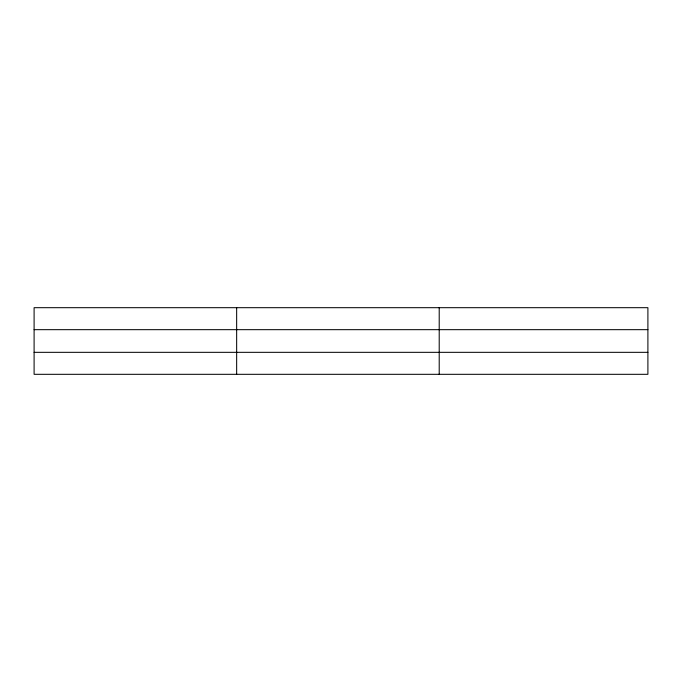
<?xml version="1.0" encoding="UTF-8"?>
<svg xmlns="http://www.w3.org/2000/svg" width="682" height="682" viewBox="0 0 682 682"><rect width="100%" height="100%" fill="white"/><g stroke="black" fill="none" stroke-linecap="round" stroke-linejoin="round"><path stroke-width="1.02" d="M236.654 374.316L236.654 307.684M439.208 374.316L439.208 307.684M647.9 329.67L647.9 307.684L34.1 307.684L34.1 374.316L647.9 374.316L647.9 329.67L34.1 329.67M34.1 352.33L647.9 352.33"/></g></svg>
